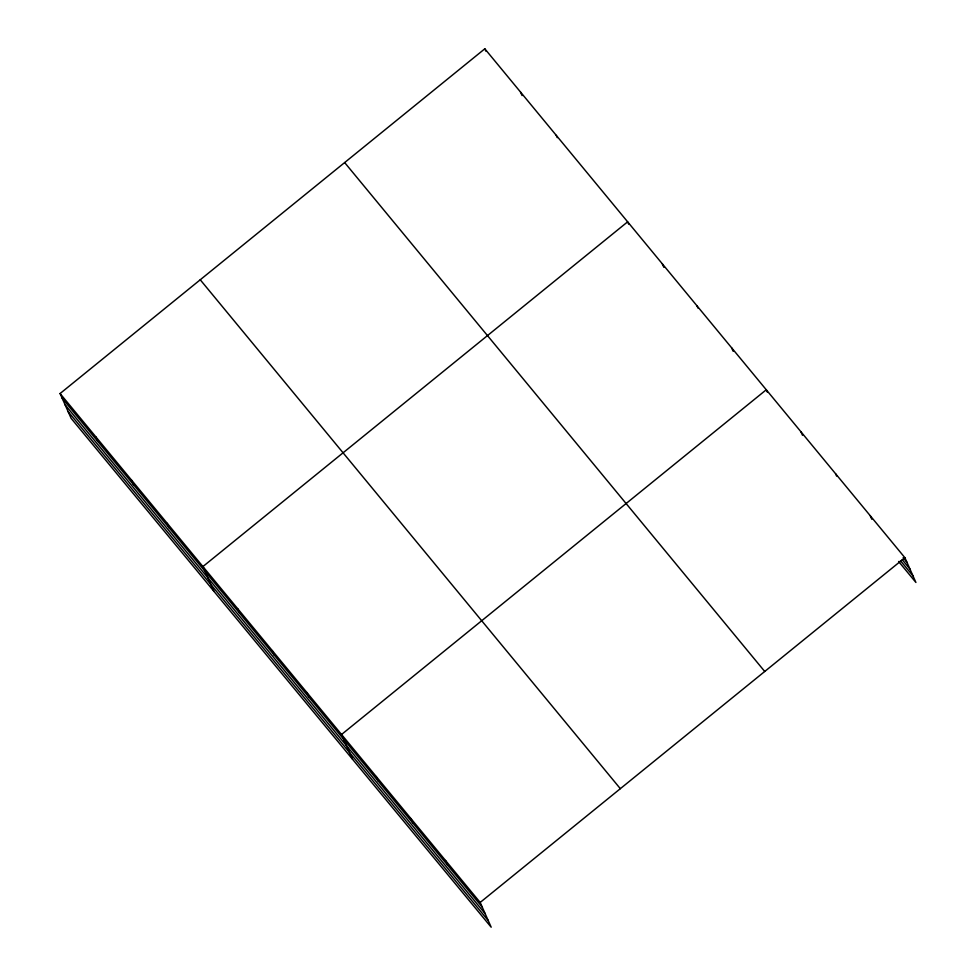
<?xml version="1.0" encoding="UTF-8"?>
<svg xmlns="http://www.w3.org/2000/svg" width="976" height="976" viewBox="0 0 976 976"><rect width="100%" height="100%" fill="white"/><g stroke="black" fill="none" stroke-linecap="round" stroke-linejoin="round"><path stroke-width="1.46" d="M60.085 393.535L480.168 902.446L491.184 927.2L71.102 418.289L60.085 393.535L484.816 48.8L904.898 557.711L915.915 582.465L898.591 561.468M480.168 902.446L904.898 557.711M903.129 557.711L906.985 562.383M902.227 559.675L909.925 569.008M900.458 560.675L912.975 575.84M344.65 162.565L764.733 671.476M200.239 279.77L620.333 788.681M62.159 398.208L482.242 907.119M65.111 404.833L485.194 913.743M68.149 411.665L488.232 920.575M870.238 515.718L871.8 519.232M835.59 473.738L836.627 476.081M800.93 431.758L802.492 435.259M767.307 392.108L766.27 389.766L341.539 734.501L352.556 759.255M731.61 347.785L733.171 351.287M696.962 305.793L697.999 308.135M662.301 263.813L663.863 267.314M628.678 224.163L627.641 221.833L202.91 566.568L213.927 591.322M556.222 135.31L557.272 137.653M520.525 92.061L522.075 95.563M484.816 48.8L485.853 51.142M445.507 860.466L447.594 865.139M410.847 818.474L412.933 823.146M376.199 776.493L378.273 781.166M306.879 692.521L308.965 697.193M272.219 650.541L274.305 655.213M237.571 608.548L239.645 613.221M167.201 523.307L169.287 527.979M131.492 480.058L133.578 484.73M95.782 436.797L97.868 441.469"/></g></svg>
